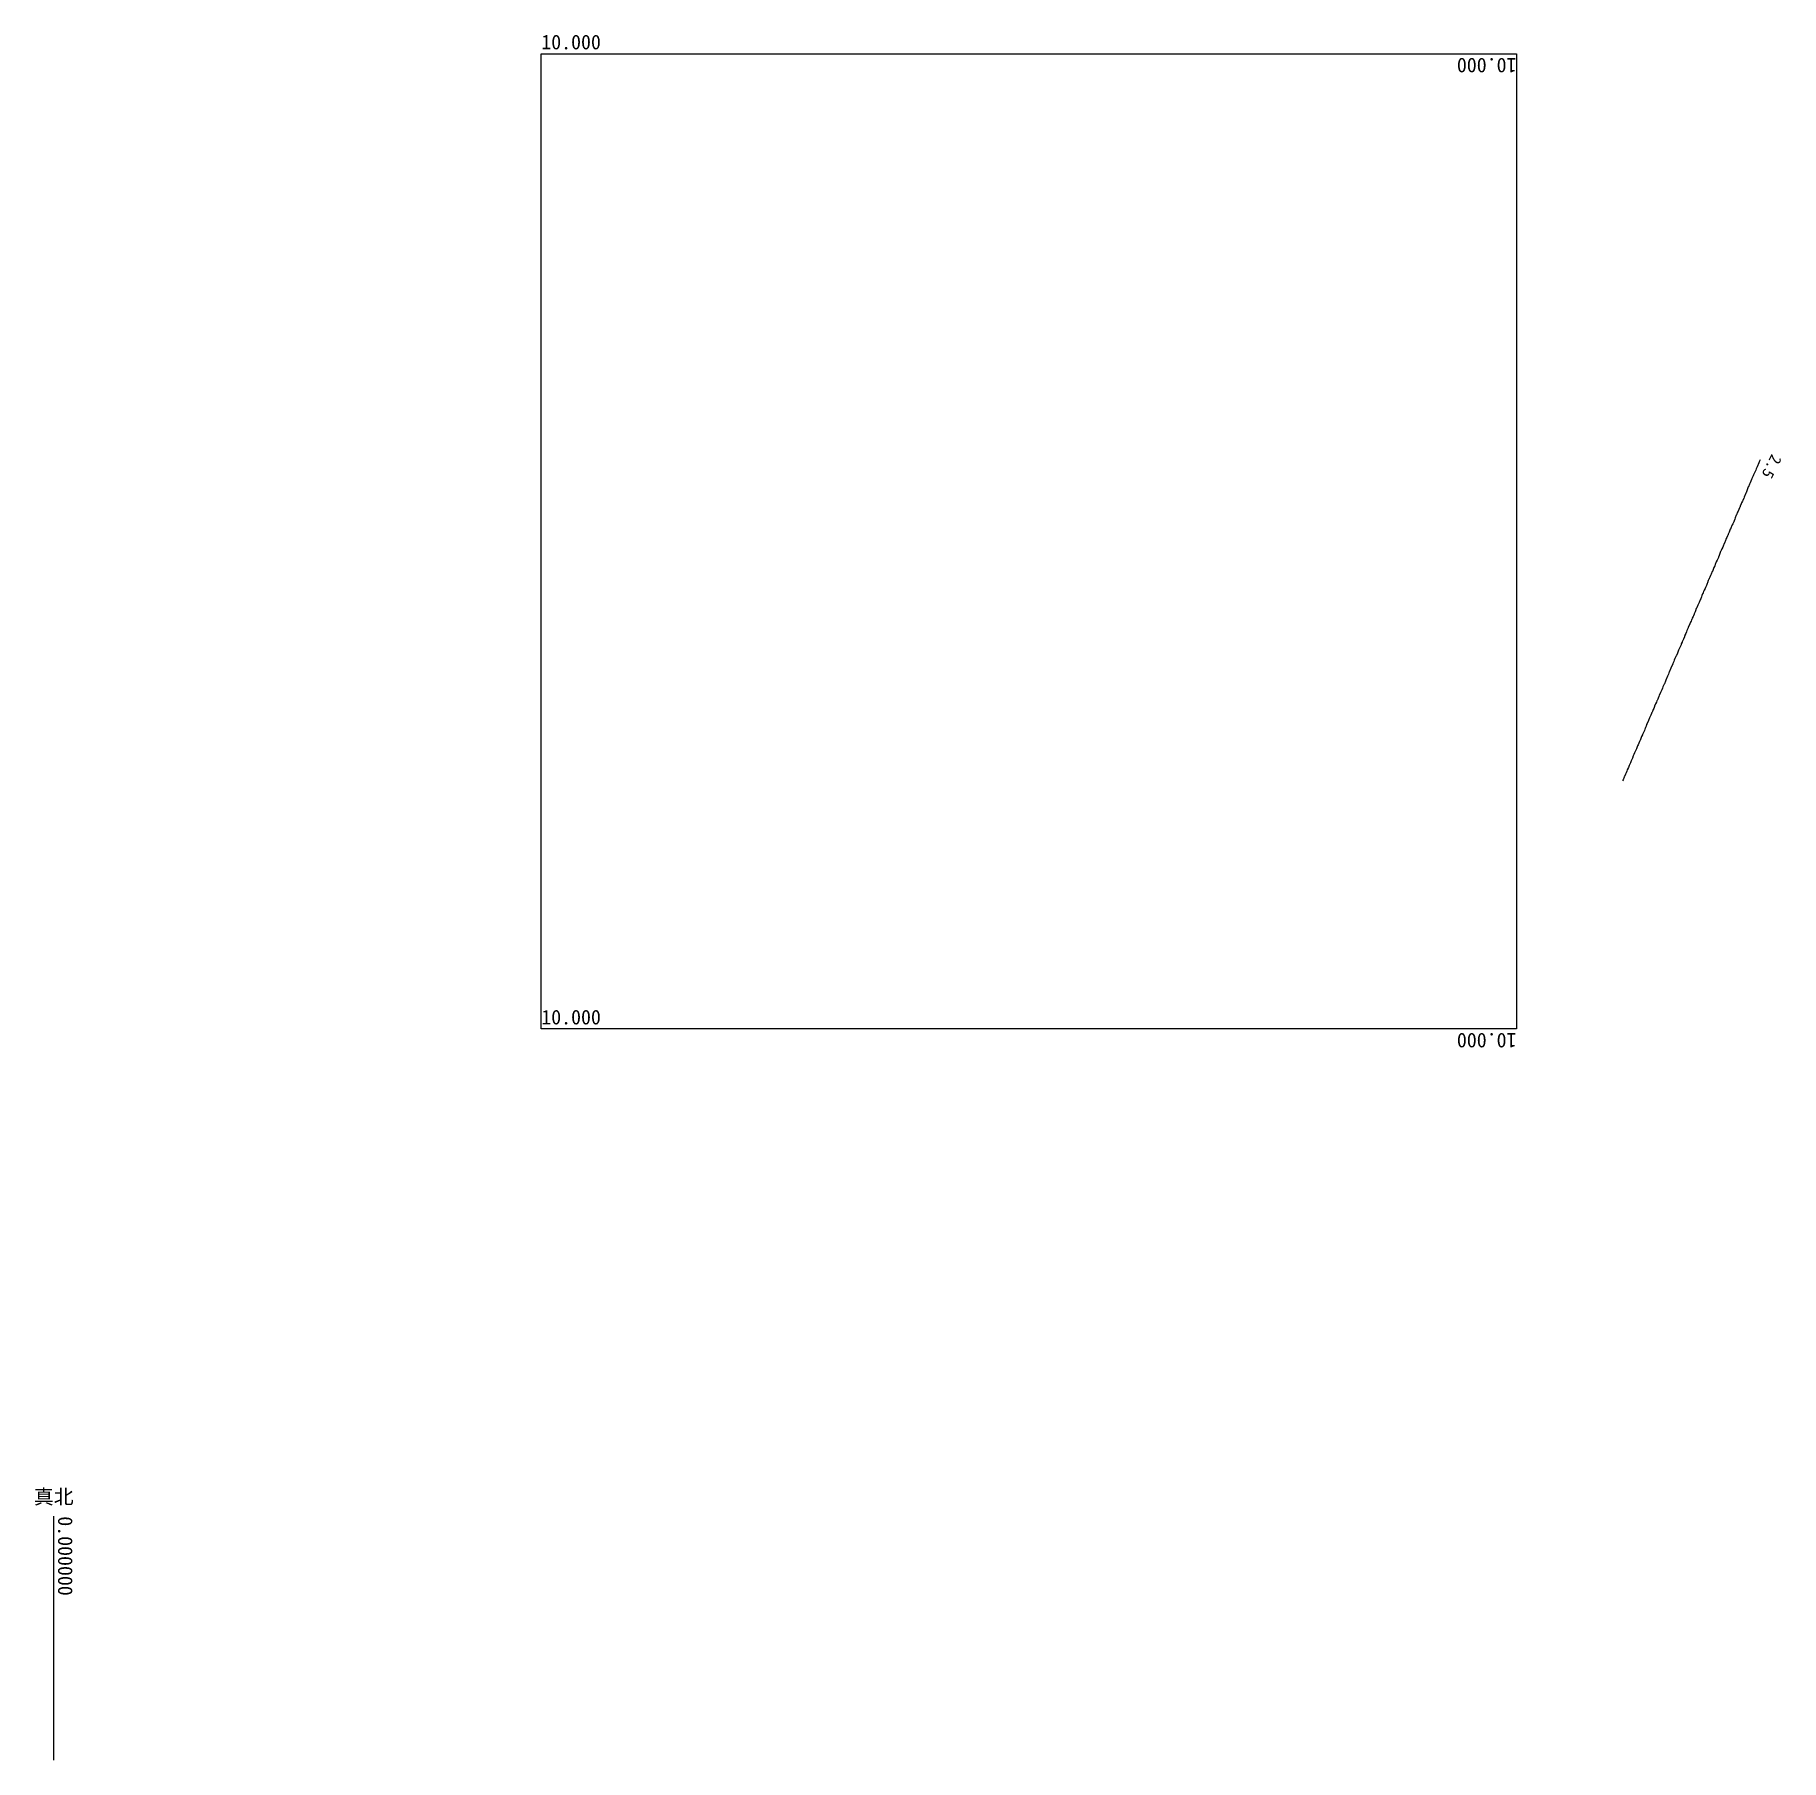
# Model space of a CAD drawing. Units: millimetres at full size, sheet at 1:100. Extents: x -15787 to 6139, y -18796 to 2869.
import ezdxf
from ezdxf.enums import TextEntityAlignment as Align

# ---------------------------------------------------------------- set-up
doc = ezdxf.new("R2010")
doc.units = ezdxf.units.MM
doc.header["$LTSCALE"] = 100
doc.layers.add('0-0', color=7, linetype='Continuous')
doc.styles.add('ＭＳ ゴシック', font='')
doc.styles.get('ＭＳ ゴシック').set_extended_font_data('MS Gothic')

msp = doc.modelspace()

# ---------------------------------------------------------------- linework, layer by layer
at = {"layer": '0-0'}
msp.add_line((-15551, -18795.9), (-15551, -15734.7), dxfattribs=at)
msp.add_lwpolyline([(-9428.6, 2632.7), (2816.3, 2632.7), (2816.3, -9612.2), (-9428.6, -9612.2)], close=True, dxfattribs=at)
for points in [[(5877.6, -2466.4), (5865.4, -2490.9), (5859.4, -2503.1), (5850.6, -2526.6), (5848.4, -2532.5), (5839.1, -2553.7), (5835.5, -2561.9), (5827.4, -2580.3), (5820, -2596.9), (5816.8, -2604.3), (5808.3, -2623.5), (5804.6, -2632), (5794.5, -2654.9), (5789.1, -2667), (5777.2, -2694.1), (5773.7, -2702), (5772.2, -2705.5), (5768.1, -2714.6), (5758.3, -2737), (5749.9, -2756.1), (5744.1, -2773.4), (5728.3, -2805.4), (5727.6, -2806.7), (5727.5, -2807.2), (5727, -2808.4), (5714.9, -2845.1), (5710.8, -2857.3), (5700.4, -2881.1), (5697.9, -2886.7), (5688.5, -2907.9), (5684.9, -2916.1), (5676.8, -2934.5), (5669.5, -2951.1), (5666.2, -2958.5), (5657.7, -2977.7), (5654, -2986.1), (5643.9, -3009.1), (5638.6, -3021.2), (5626.6, -3048.3), (5623.2, -3056.2)], [(5623.2, -3056.2), (5621.6, -3059.7), (5617.6, -3068.8), (5607.7, -3091.2), (5599.3, -3110.3), (5592.3, -3126.3), (5577.5, -3159.9), (5577, -3160.9), (5576.8, -3161.3), (5576.4, -3162.2), (5562.5, -3197.4), (5556.9, -3211.5), (5548.1, -3233.5), (5543.8, -3244.4), (5536.8, -3262.1), (5533.8, -3269.7), (5526.3, -3283.4), (5516.6, -3302.9), (5511.7, -3312.7), (5502, -3337.2), (5501.5, -3338.4), (5491.6, -3363.3), (5487.2, -3374.5), (5476.1, -3402.5), (5472.9, -3410.6), (5471.1, -3413.9), (5467, -3423), (5456.3, -3444.6), (5446.5, -3464.5), (5440.6, -3479.3), (5426.7, -3514.3), (5426.4, -3515.1), (5426.3, -3515.5), (5425.9, -3516.4), (5411.9, -3551.6), (5406.3, -3565.7), (5396.1, -3586.3), (5386.8, -3605.2), (5381.2, -3616.3), (5379.7, -3620.3)], [(5379.7, -3620.3), (5375.7, -3630.2), (5366, -3657.1), (5361.2, -3666.9), (5351.5, -3691.3), (5351, -3692.6), (5341.1, -3717.5), (5335.9, -3727.9), (5325.5, -3748.9), (5319.6, -3762.1), (5316.9, -3768.1), (5311.9, -3781.8), (5305.8, -3798.8), (5295.9, -3818.7), (5290, -3833.5), (5276.2, -3868.4), (5275.8, -3869.3), (5275.7, -3869.6), (5275.3, -3870.3), (5260, -3904.4), (5253, -3919.9), (5245.6, -3940.5), (5236.2, -3959.4), (5230.7, -3970.5), (5229.1, -3974.5), (5225.2, -3984.4), (5215.5, -4011.3), (5210.6, -4021.1), (5200.9, -4045.5), (5200.4, -4046.7), (5189.1, -4071.7), (5184.7, -4081.5), (5175, -4103.1), (5169, -4116.3), (5166.3, -4122.3), (5159.1, -4138.3), (5153.3, -4151.1), (5143.5, -4172.9), (5138.5, -4186.7), (5125.5, -4222.8)], [(5125.5, -4222.8), (5125.2, -4223.5), (5125.1, -4223.8), (5124.8, -4224.5), (5109.4, -4258.6), (5102.4, -4274.1), (5093.7, -4293.4), (5083.8, -4315.4), (5079.6, -4324.7), (5078.1, -4328.2), (5074.6, -4335.8), (5063.1, -4363.7), (5058.3, -4375.3), (5048.3, -4399.4), (5046.6, -4403.5), (5037.4, -4425.9), (5033.6, -4435.1), (5024.4, -4457.2), (5018.5, -4470.5), (5015.8, -4476.5), (5008.5, -4492.5), (5002.8, -4505.2), (4992.9, -4527.1), (4987.1, -4540), (4974.2, -4568.6), (4971.6, -4575), (4970.5, -4577.7), (4967.8, -4584.2), (4956.8, -4610.7), (4949.6, -4628.3), (4942.1, -4646.4), (4931.9, -4670.9), (4928.7, -4678.9), (4927.3, -4682.1), (4924.1, -4690), (4912.5, -4717.9), (4907.7, -4729.5), (4897.8, -4753.6), (4896.1, -4757.7), (4885.8, -4780.1)], [(4885.8, -4780.1), (4882.5, -4788.8), (4873.9, -4806.2), (4866.2, -4822.9), (4862.7, -4830.7), (4855.7, -4849), (4851.8, -4859.1), (4843.4, -4881.3), (4837.2, -4894.8), (4823.7, -4924.3), (4821.3, -4929.5), (4820.2, -4931.9), (4817.2, -4938.4), (4805.5, -4964.1), (4797.1, -4982.5), (4790.5, -4999.6), (4780.4, -5026.1), (4777.7, -5033.1), (4776.4, -5036), (4773.5, -5042.3), (4760.6, -5070.6), (4754.6, -5083.7), (4745.9, -5106.4), (4742.8, -5114.6), (4734.4, -5134.3), (4731.1, -5142.1), (4723.3, -5160.4), (4715.7, -5177.1), (4712.1, -5184.9), (4705.1, -5203.2), (4701, -5212.9), (4691.4, -5235.5), (4685.9, -5248.4), (4673.1, -5278.5), (4670.9, -5283.8), (4669.9, -5286.1), (4667.5, -5291.7), (4655.8, -5319.2), (4648.4, -5336.7), (4640.8, -5354.6)], [(4640.8, -5354.6), (4629.9, -5380.3), (4626.6, -5387.2), (4625.6, -5389.9), (4623, -5395.2), (4609.5, -5424.3), (4603.2, -5437.8), (4594.5, -5459.8), (4590.1, -5471), (4583.1, -5488.4), (4579.8, -5495.6), (4572.8, -5510.9), (4563.9, -5530.1), (4559.7, -5539), (4551, -5561), (4549.1, -5565.8), (4539.6, -5589.6), (4534.2, -5601.4), (4522.6, -5626.5), (4518.2, -5635.9), (4516.2, -5640.2), (4512, -5650.9), (4503.7, -5671.8), (4496.2, -5690.8), (4488.6, -5707.2), (4473, -5740.8), (4472.7, -5741.4), (4472.6, -5741.7), (4472.4, -5742.2), (4457.3, -5776.9), (4450.8, -5792), (4443, -5813), (4437.8, -5827), (4431.4, -5842.6), (4428.7, -5849.2), (4422.2, -5865), (4413.7, -5884.7), (4410, -5893.2), (4400.5, -5915.2), (4398.3, -5919.8)], [(4398.3, -5919.8), (4387.1, -5943.8), (4382.7, -5954.6), (4372, -5980.7), (4367.9, -5990.3), (4366.1, -5994.4), (4361.4, -6005.1), (4352.2, -6025), (4342.8, -6045), (4336.7, -6060), (4322.3, -6095.1), (4322.1, -6095.6), (4322, -6095.8), (4321.8, -6096.3), (4306.6, -6130.9), (4299.8, -6146.2), (4291.9, -6166.7), (4283.4, -6185), (4277.9, -6196.8), (4276.1, -6201.3), (4271.7, -6212), (4261.8, -6237.5), (4258, -6247.4), (4247.1, -6272.2), (4246.8, -6272.9), (4235.7, -6298), (4231.3, -6308), (4221.5, -6330.3), (4216.1, -6343.2), (4213.8, -6348.6), (4208.2, -6362), (4201.2, -6378.8), (4192.7, -6399.2), (4185.8, -6413.9), (4171.3, -6444.8), (4169.7, -6448.3), (4169, -6449.8), (4167.5, -6453.6), (4155.3, -6484.3), (4149, -6500.4)]]:
    msp.add_lwpolyline(points, dxfattribs=at)

# ---------------------------------------------------------------- texts
at = {"layer": '0-0', "color": 2, "style": 'ＭＳ ゴシック'}
for p in [(-9428.6, 2632.7), (-9428.6, -9612.2)]:
    msp.add_text('10.000', height=183.3, dxfattribs=at).set_placement(p, align=Align.BOTTOM_LEFT)
for p in [(2816.3, 2632.7), (2816.3, -9612.2)]:
    msp.add_text('10.000', height=183.3, rotation=180, dxfattribs=at).set_placement(p, align=Align.BOTTOM_LEFT)
at = {"layer": '0-0', "style": 'ＭＳ ゴシック'}
msp.add_text('2.5', height=146.6, rotation=243.623, dxfattribs=at).set_placement((5982.9, -2366.5), align=Align.BOTTOM_LEFT)
at = {"layer": '0-0', "color": 6, "style": 'ＭＳ ゴシック'}
msp.add_text('真北', height=183.3, dxfattribs=at).set_placement((-15801, -15634.7), align=Align.BOTTOM_LEFT)
msp.add_text('0.000000', height=183.3, rotation=270, dxfattribs=at).set_placement((-15551, -15734.7), align=Align.BOTTOM_LEFT)

doc.saveas('drawing.dxf')
